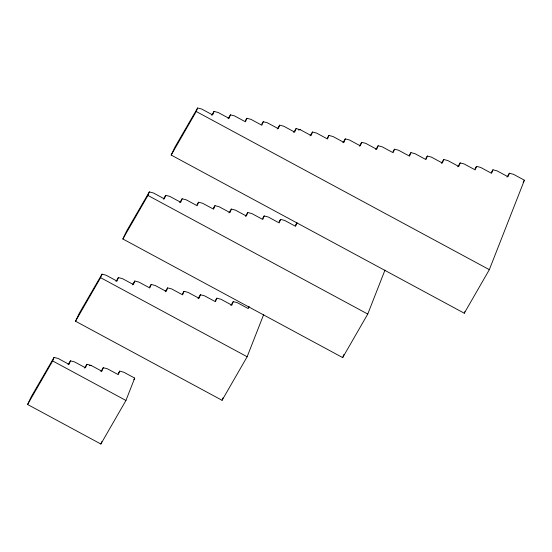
<?xml version="1.0" encoding="UTF-8"?>
<svg xmlns="http://www.w3.org/2000/svg" width="552" height="552" viewBox="0 0 552 552"><rect width="100%" height="100%" fill="white"/><g stroke="black" fill="none" stroke-linecap="round" stroke-linejoin="round"><path stroke-width="0.83" d="M27.6 404.485L31.305 396.612L54.055 357.406L58.146 358.476L69.076 364.368L70.456 360.836L74.548 361.905L85.484 367.804L86.864 364.272L90.956 365.341L101.892 371.241L103.272 367.708L107.364 368.777L118.3 374.677L119.68 371.137L123.772 372.207L134.709 378.106L125.939 400.476L100.871 444.022L27.6 404.485L52.668 360.939L54.055 357.406M263.732 314.419L247.137 356.758L222.07 400.303L75.527 321.223L79.233 313.357L101.975 274.144L106.067 275.213L117.003 281.113L118.383 277.58L122.475 278.65L133.411 284.549L134.791 281.016L138.883 282.086L149.82 287.978L151.2 284.446L155.291 285.515L166.221 291.415L167.608 287.882L171.7 288.951L182.629 294.851L184.016 291.318L188.108 292.387L199.037 298.287L200.424 294.747L204.516 295.817L215.446 301.716L216.832 298.183L220.924 299.253L231.854 305.152L233.241 301.62L237.332 302.689L248.262 308.589L249.097 306.463M75.527 321.223L100.595 277.677L101.975 274.144M384.972 270.114L367.756 314.053L342.688 357.599L122.868 238.982L126.574 231.109L149.323 191.903L153.415 192.972L164.344 198.872L165.731 195.332L169.823 196.402L180.752 202.301L182.139 198.768L186.231 199.838L197.161 205.737L198.547 202.204L202.639 203.274L213.569 209.173L214.956 205.641L219.047 206.71L229.977 212.603L231.357 209.07L235.449 210.139L246.385 216.039L247.765 212.506L251.857 213.576L262.793 219.475L264.173 215.942L268.265 217.012L279.202 222.911L280.582 219.372L284.673 220.441L295.603 226.341L296.99 222.808L295.451 225.188M122.868 238.982L147.936 195.436L149.323 191.903M171.182 155.057L174.887 147.191L197.63 107.978L201.721 109.048L212.651 114.947L214.038 111.414L218.13 112.484L229.059 118.383L230.446 114.844L234.538 115.913L245.467 121.813L246.854 118.28L250.946 119.349L261.876 125.249L263.263 121.716L267.354 122.785L278.284 128.685L279.671 125.152L283.762 126.222L294.692 132.121L296.079 128.581L300.171 129.651L311.1 135.55L312.487 132.018L316.579 133.087L327.508 138.987L328.895 135.454L332.987 136.523L343.917 142.423L345.297 138.89L349.388 139.96L360.325 145.852L361.705 142.319L365.797 143.389L376.733 149.288L378.113 145.756L382.205 146.825L393.141 152.725L394.521 149.192L398.613 150.261L409.543 156.161L410.929 152.621L415.021 153.691L425.951 159.59L427.338 156.057L431.429 157.127L442.359 163.026L443.746 159.493L447.838 160.563L458.767 166.462L460.154 162.93L464.246 163.999L475.175 169.892L476.562 166.359L480.654 167.428L491.584 173.328L492.971 169.795L497.062 170.865L507.992 176.764L509.379 173.231L513.47 174.301L524.4 180.2L489.334 269.666L464.273 313.212L171.182 155.057L196.243 111.511L197.63 107.978M100.871 444.022L101.809 441.628M222.07 400.303L223.015 397.909M342.688 357.599L343.937 354.405M464.273 313.212L464.894 311.618M68.069 364.693L70.456 360.836M115.996 281.43L118.383 277.58M163.337 199.189L165.731 195.332M211.651 115.264L214.038 111.414M84.477 368.122L86.864 364.272M132.404 284.866L134.791 281.016M179.745 202.618L182.139 198.768M228.052 118.701L230.446 114.844M100.885 371.558L103.272 367.708M165.22 291.732L167.608 287.882M228.97 212.927L231.357 209.07M277.276 129.002L279.671 125.152M133.853 379.583L134.709 378.106M198.037 298.604L200.424 294.747M245.378 216.356L247.765 212.506M293.685 132.439L296.079 128.581M310.093 135.868L312.487 132.018M230.846 305.47L233.241 301.62M342.909 142.74L345.297 138.89M359.317 146.176L361.705 142.319M375.726 149.606L378.113 145.756M441.358 163.344L443.746 159.493M457.767 166.78L460.154 162.93M506.984 177.082L509.379 173.231M523.123 182.415L524.4 180.2M245.309 120.66L246.854 118.28M197.002 204.585L198.547 202.204M149.661 286.826L151.2 284.446M261.717 124.096L263.263 121.716M213.41 208.014L214.956 205.641M118.142 373.518L119.68 371.137M182.477 293.698L184.016 291.318M262.635 218.323L264.173 215.942M215.287 300.564L216.832 298.183M327.35 137.834L328.895 135.454M279.043 221.752L280.582 219.372M392.983 151.572L394.521 149.192M409.391 155.002L410.929 152.621M425.799 158.438L427.338 156.057M475.017 168.739L476.562 166.359M491.425 172.176L492.971 169.795M298.556 130.03L300.171 129.651M89.348 365.714L90.956 365.341M196.243 111.511L489.334 269.666M147.936 195.436L367.756 314.053M100.595 277.677L247.137 356.758M52.668 360.939L125.939 400.476"/></g></svg>
